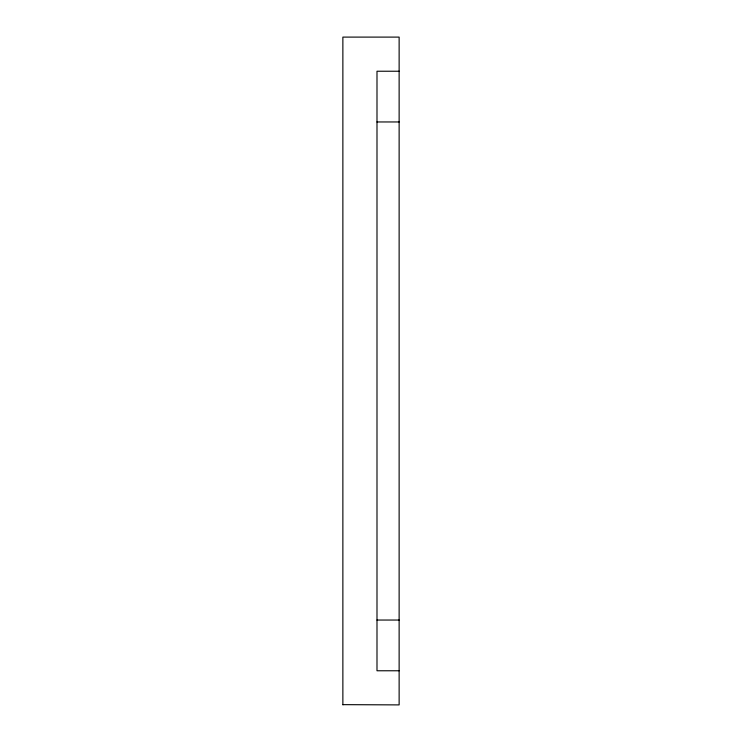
<?xml version="1.0" encoding="UTF-8"?>
<svg xmlns="http://www.w3.org/2000/svg" width="742" height="742" viewBox="0 0 742 742"><rect width="100%" height="100%" fill="white"/><g stroke="black" fill="none" stroke-linecap="round" stroke-linejoin="round"><path stroke-width="1.11" d="M342.869 704.9L342.869 37.1L399.131 37.1L399.131 704.9L343.119 704.65M399.131 71.232L376.992 71.232L376.992 670.768L399.131 670.768M376.992 121.957L399.131 121.957M376.992 620.043L399.131 620.043"/></g></svg>
